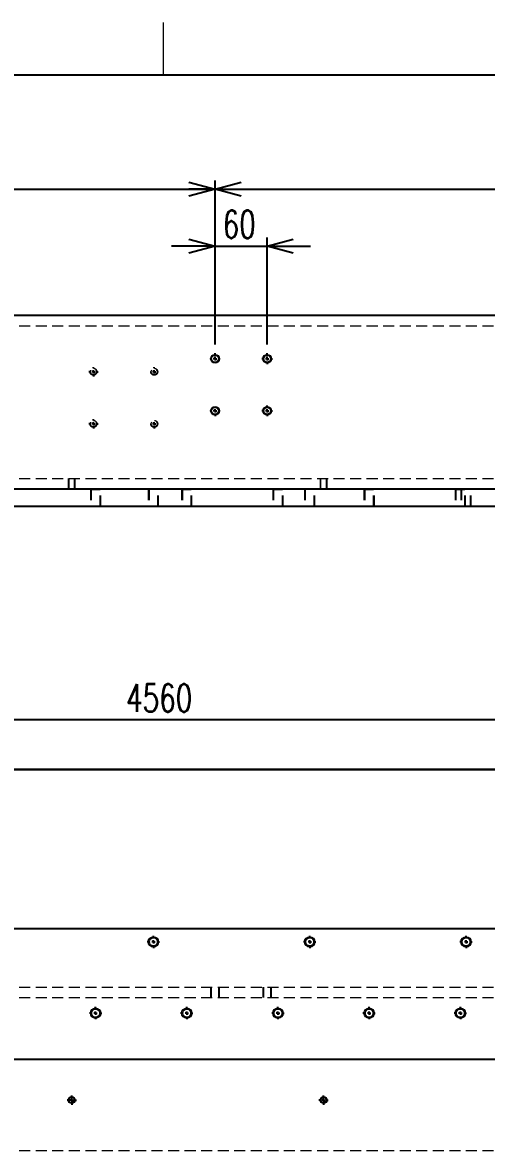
# Model space of a CAD drawing. Header units: millimetres. Extents: x 30 to 8380, y 30 to 5898.
# Drawn here: x 5069 to 5603, y 4590 to 5888 of the extents above; entities that cross this region are included whole.
import ezdxf

# ---------------------------------------------------------------- set-up
doc = ezdxf.new("R2010")
doc.units = ezdxf.units.MM
doc.header["$LTSCALE"] = 10
doc.linetypes.add('HIDDEN', pattern=[1.905, 1.27, -0.635])
doc.layers.add('FORMAT', color=7, linetype='Continuous')
doc.styles.add('SLDTEXTSTYLE0', font='TXT', dxfattribs={"width": 0.7, "bigfont": 'bigfont'})
doc.dimstyles.new('SLDDIMSTYLE2', dxfattribs={"dimtxt": 36.380208, "dimasz": 30, "dimexe": 0, "dimexo": 0.0625, "dimgap": 9.095052, "dimtad": 3, "dimrnd": 1e-09, "dimzin": 12, "dimdsep": 46, "dimtxsty": 'SLDTEXTSTYLE0', "dimblk1": 'OPEN30', "dimblk2": 'OPEN30', "dimsah": 1, "dimcen": 0.09, "dimadec": 0, "dimazin": 3, "dimtfac": 1, "dimtdec": 3, "dimtmove": 0, "dimatfit": 0, "dimldrblk": 'OPEN30', "dimfxl": 1, "dimfrac": 2, "dimtolj": 1, "dimtzin": 12, "dimarcsym": 0})
doc.dimstyles.new('SLDDIMSTYLE3', dxfattribs={"dimtxt": 36.380208, "dimasz": 30, "dimexe": 0, "dimexo": 0.0625, "dimgap": 9.095052, "dimtad": 3, "dimrnd": 1e-09, "dimzin": 12, "dimdsep": 46, "dimtxsty": 'SLDTEXTSTYLE0', "dimblk1": 'OPEN30', "dimblk2": 'OPEN30', "dimsah": 1, "dimcen": 0.09, "dimadec": 0, "dimazin": 3, "dimtfac": 1, "dimtdec": 3, "dimtofl": 0, "dimtmove": 0, "dimatfit": 3, "dimldrblk": 'OPEN30', "dimfxl": 1, "dimfrac": 2, "dimtolj": 1, "dimtzin": 12, "dimarcsym": 0})

# ---------------------------------------------------------------- blocks, each defined once
blk = doc.blocks.new('_Open30')
at = {"color": 0, "linetype": 'ByBlock', "lineweight": -2}
for p, q in [((-1, 0.267949), (0, 0)), ((0, 0), (-1, -0.267949)), ((0, 0), (-1, 0))]:
    blk.add_line(p, q, dxfattribs=at)
blk = doc.blocks.new('_D_33')
at = {"layer": 'FORMAT', "transparency": 16777216}
for p, q in [((2950.5, 4854.6), (2950.5, 5095.1)), ((7510.5, 4854.6), (7510.5, 5095.1)), ((7510.5, 5085.1), (2950.5, 5085.1))]:
    blk.add_line(p, q, dxfattribs=at)
at = {"layer": 'FORMAT', "transparency": 16777216, "xscale": 30, "yscale": 30, "rotation": 180}
blk.add_blockref('_Open30', (2950.5, 5085.1, 104), dxfattribs=at)
at = {"layer": 'FORMAT', "transparency": 16777216, "xscale": 30, "yscale": 30}
blk.add_blockref('_Open30', (7510.5, 5085.1, 104), dxfattribs=at)
at = {"layer": 'FORMAT', "transparency": 16777216, "insert": (5188.1, 5126), "char_height": 31.75, "attachment_point": 1, "style": 'SLDTEXTSTYLE0'}
blk.add_mtext('4560', dxfattribs=at)
blk = doc.blocks.new('_D_34')
at = {"layer": 'FORMAT', "transparency": 16777216}
for p, q in [((4859.6, 4823.6), (4859.6, 5037.9)), ((6839.6, 4823.6), (6839.6, 5037.9)), ((6839.6, 5027.9), (4859.6, 5027.9))]:
    blk.add_line(p, q, dxfattribs=at)
at = {"layer": 'FORMAT', "transparency": 16777216, "xscale": 30, "yscale": 30, "rotation": 180}
blk.add_blockref('_Open30', (4859.6, 5027.9, 104), dxfattribs=at)
at = {"layer": 'FORMAT', "transparency": 16777216, "xscale": 30, "yscale": 30}
blk.add_blockref('_Open30', (6839.6, 5027.9, 104), dxfattribs=at)
at = {"layer": 'FORMAT', "transparency": 16777216, "char_height": 31.75, "attachment_point": 1, "style": 'SLDTEXTSTYLE0'}
for s, insert in [('11xP180=', (5722.6, 5068.8)), ('1980', (5891.9, 5068.8))]:
    blk.add_mtext(s, dxfattribs=dict(at, insert=insert))
blk = doc.blocks.new('_D_36')
at = {"layer": 'FORMAT', "transparency": 16777216}
for p, q in [((4859.6, 4846.7), (4859.6, 5037.9)), ((6839.6, 4839.6), (6839.6, 5037.9)), ((4859.6, 5027.9), (6839.6, 5027.9))]:
    blk.add_line(p, q, dxfattribs=at)
at = {"layer": 'FORMAT', "transparency": 16777216, "xscale": 30, "yscale": 30, "rotation": 180}
blk.add_blockref('_Open30', (4859.6, 5027.9, 104), dxfattribs=at)
at = {"layer": 'FORMAT', "transparency": 16777216, "xscale": 30, "yscale": 30}
blk.add_blockref('_Open30', (6839.6, 5027.9, 104), dxfattribs=at)
at = {"layer": 'FORMAT', "transparency": 16777216, "char_height": 31.75, "attachment_point": 1, "style": 'SLDTEXTSTYLE0'}
for s, insert in [('11xP180=', (5722.6, 5068.8)), ('1980', (5891.9, 5068.8))]:
    blk.add_mtext(s, dxfattribs=dict(at, insert=insert))
blk = doc.blocks.new('SW_CENTERMARKSYMBOL_26')
at = {"layer": 'FORMAT', "color": 0}
for p, q in [((-1624, 0), (-1627.1, 0)), ((-1620, 0), (-1622, 0)), ((-1620, 4), (-1620, 7.1)), ((-1620, 0), (-1620, 2)), ((-1620, 0), (-1620, -2)), ((-1620, 0), (-1618, 0)), ((-1616, 0), (-1612.9, 0)), ((-1444, 0), (-1447.1, 0)), ((-1440, 0), (-1442, 0)), ((-1440, 4), (-1440, 7.1)), ((-1440, 0), (-1440, 2)), ((-1440, 0), (-1440, -2)), ((-1440, 0), (-1438, 0)), ((-1436, 0), (-1432.9, 0)), ((-1264, 0), (-1267.1, 0)), ((-1260, 0), (-1262, 0)), ((-1260, 4), (-1260, 7.1)), ((-1260, 0), (-1260, 2)), ((-1260, 0), (-1260, -2)), ((-1260, 0), (-1258, 0)), ((-1256, 0), (-1252.9, 0)), ((-1620, -4), (-1620, -7.1)), ((-1440, -4), (-1440, -7.1)), ((-1260, -4), (-1260, -7.1))]:
    blk.add_line(p, q, dxfattribs=at)
blk = doc.blocks.new('SW_CENTERMARKSYMBOL_27')
at = {"layer": 'FORMAT', "color": 0}
for p, q in [((-2314, 1000), (-2317.1, 1000)), ((-2310, 1000), (-2312, 1000)), ((-2310, 1004), (-2310, 1007.1)), ((-2310, 1000), (-2310, 1002)), ((-2310, 1000), (-2310, 998)), ((-2310, 1000), (-2308, 1000)), ((-2306, 1000), (-2302.9, 1000)), ((-2209, 1000), (-2212.1, 1000)), ((-2205, 1000), (-2207, 1000)), ((-2205, 1004), (-2205, 1007.1)), ((-2205, 1000), (-2205, 1002)), ((-2205, 1000), (-2205, 998)), ((-2205, 1000), (-2203, 1000)), ((-2201, 1000), (-2197.9, 1000)), ((-2104, 1000), (-2107.1, 1000)), ((-2100, 1000), (-2102, 1000)), ((-2100, 1004), (-2100, 1007.1)), ((-2100, 1000), (-2100, 1002)), ((-2100, 1000), (-2100, 998)), ((-2100, 1000), (-2098, 1000)), ((-2096, 1000), (-2092.9, 1000)), ((-1999, 1000), (-2002.1, 1000)), ((-1995, 1000), (-1997, 1000)), ((-1995, 1004), (-1995, 1007.1)), ((-1995, 1000), (-1995, 1002)), ((-1995, 1000), (-1995, 998)), ((-1995, 1000), (-1993, 1000)), ((-1991, 1000), (-1987.9, 1000)), ((-1894, 1000), (-1897.1, 1000)), ((-1890, 1000), (-1892, 1000)), ((-1890, 1004), (-1890, 1007.1)), ((-1890, 1000), (-1890, 1002)), ((-1890, 1000), (-1890, 998)), ((-1890, 1000), (-1888, 1000)), ((-1886, 1000), (-1882.9, 1000)), ((-2310, 996), (-2310, 992.9)), ((-2205, 996), (-2205, 992.9)), ((-2100, 996), (-2100, 992.9)), ((-1995, 996), (-1995, 992.9)), ((-1890, 996), (-1890, 992.9))]:
    blk.add_line(p, q, dxfattribs=at)
blk = doc.blocks.new('SW_CENTERMARKSYMBOL_28')
at = {"layer": 'FORMAT', "color": 0}
for p, q in [((-2320, 804), (-2320, 805.4)), ((-2030, 804), (-2030, 805.4)), ((-2324, 800), (-2325.4, 800)), ((-2320, 800), (-2322, 800)), ((-2320, 800), (-2320, 802)), ((-2320, 800), (-2320, 798)), ((-2320, 800), (-2318, 800)), ((-2320, 796), (-2320, 794.6)), ((-2316, 800), (-2314.6, 800)), ((-2034, 800), (-2035.4, 800)), ((-2030, 800), (-2032, 800)), ((-2030, 800), (-2030, 802)), ((-2030, 800), (-2030, 798)), ((-2030, 800), (-2028, 800)), ((-2030, 796), (-2030, 794.6)), ((-2026, 800), (-2024.6, 800))]:
    blk.add_line(p, q, dxfattribs=at)
blk = doc.blocks.new('_D_142')
at = {"layer": 'FORMAT', "transparency": 16777216}
for p, q in [((4315.5, 5516.9), (4315.5, 5705.7)), ((5290.5, 5516.9), (5290.5, 5705.7)), ((4315.5, 5695.7), (5290.5, 5695.7))]:
    blk.add_line(p, q, dxfattribs=at)
at = {"layer": 'FORMAT', "transparency": 16777216, "xscale": 30, "yscale": 30, "rotation": 180}
blk.add_blockref('_Open30', (4315.5, 5695.7, 530), dxfattribs=at)
at = {"layer": 'FORMAT', "transparency": 16777216, "xscale": 30, "yscale": 30}
blk.add_blockref('_Open30', (5290.5, 5695.7, 530), dxfattribs=at)
at = {"layer": 'FORMAT', "transparency": 16777216, "insert": (4771.2, 5736.6), "char_height": 31.75, "attachment_point": 1, "style": 'SLDTEXTSTYLE0'}
blk.add_mtext('975', dxfattribs=at)
blk = doc.blocks.new('_D_143')
at = {"layer": 'FORMAT', "transparency": 16777216}
for p, q in [((5290.5, 5516.9), (5290.5, 5705.7)), ((6265.5, 5516.9), (6265.5, 5705.7)), ((5290.5, 5695.7), (6265.5, 5695.7))]:
    blk.add_line(p, q, dxfattribs=at)
at = {"layer": 'FORMAT', "transparency": 16777216, "xscale": 30, "yscale": 30, "rotation": 180}
blk.add_blockref('_Open30', (5290.5, 5695.7, 530), dxfattribs=at)
at = {"layer": 'FORMAT', "transparency": 16777216, "xscale": 30, "yscale": 30}
blk.add_blockref('_Open30', (6265.5, 5695.7, 530), dxfattribs=at)
at = {"layer": 'FORMAT', "transparency": 16777216, "insert": (5746.2, 5736.6), "char_height": 31.75, "attachment_point": 1, "style": 'SLDTEXTSTYLE0'}
blk.add_mtext('975', dxfattribs=at)
blk = doc.blocks.new('_D_152')
at = {"layer": 'FORMAT', "transparency": 16777216}
for p, q in [((5290.5, 5516.9), (5290.5, 5640.2)), ((5350.5, 5516.9), (5350.5, 5640.2)), ((5290.5, 5630.2), (5240.5, 5630.2)), ((5290.5, 5630.2), (5350.5, 5630.2)), ((5350.5, 5630.2), (5400.5, 5630.2))]:
    blk.add_line(p, q, dxfattribs=at)
at = {"layer": 'FORMAT', "transparency": 16777216, "xscale": 30, "yscale": 30}
blk.add_blockref('_Open30', (5290.5, 5630.2, 530), dxfattribs=at)
at = {"layer": 'FORMAT', "transparency": 16777216, "xscale": 30, "yscale": 30, "rotation": 180}
blk.add_blockref('_Open30', (5350.5, 5630.2, 530), dxfattribs=at)
at = {"layer": 'FORMAT', "transparency": 16777216, "insert": (5299.3, 5671.2), "char_height": 31.75, "attachment_point": 1, "style": 'SLDTEXTSTYLE0'}
blk.add_mtext('60', dxfattribs=at)
blk = doc.blocks.new('SW_CENTERMARKSYMBOL_114')
at = {"layer": 'FORMAT', "color": 0}
for p, q in [((1950, 64), (1950, 65.4)), ((1950, 60), (1948, 60)), ((1950, 60), (1950, 62)), ((1950, 60), (1950, 58)), ((1950, 60), (1952, 60)), ((1950, 0), (1948, 0)), ((1950, 0), (1950, 2)), ((1950, 0), (1950, -2)), ((1950, 0), (1952, 0)), ((1950, -4), (1950, -5.4))]:
    blk.add_line(p, q, dxfattribs=at)
blk = doc.blocks.new('SW_CENTERMARKSYMBOL_119')
at = {"layer": 'FORMAT', "color": 0}
for p, q in [((1950, 64), (1950, 66.25)), ((1950, 60), (1948, 60)), ((1950, 60), (1950, 62)), ((1950, 60), (1950, 58)), ((1950, 60), (1952, 60)), ((1950, 0), (1948, 0)), ((1950, 0), (1950, 2)), ((1950, 0), (1950, -2)), ((1950, 0), (1952, 0)), ((1950, -4), (1950, -6.25))]:
    blk.add_line(p, q, dxfattribs=at)
blk = doc.blocks.new('SW_CENTERMARKSYMBOL_126')
at = {"layer": 'FORMAT', "color": 0}
for p, q in [((-4, 0), (-5.4, 0)), ((0, 0), (-2, 0)), ((0, 4), (0, 5.4)), ((0, 0), (0, 2)), ((0, 0), (0, -2)), ((0, 0), (2, 0)), ((4, 0), (5.4, 0)), ((0, -4), (0, -5.4))]:
    blk.add_line(p, q, dxfattribs=at)
blk = doc.blocks.new('SW_CENTERMARKSYMBOL_127')
at = {"layer": 'FORMAT', "color": 0}
for p, q in [((-4, 0), (-5.4, 0)), ((0, 0), (-2, 0)), ((0, 4), (0, 5.4)), ((0, 0), (0, 2)), ((0, 0), (0, -2)), ((0, 0), (2, 0)), ((4, 0), (5.4, 0)), ((0, -4), (0, -5.4))]:
    blk.add_line(p, q, dxfattribs=at)
blk = doc.blocks.new('SW_CENTERMARKSYMBOL_134')
at = {"layer": 'FORMAT', "color": 0}
for p, q in [((-4, 0), (-6.25, 0)), ((0, 0), (-2, 0)), ((0, 4), (0, 6.25)), ((0, 0), (0, 2)), ((0, 0), (0, -2)), ((0, 0), (2, 0)), ((4, 0), (6.25, 0)), ((0, -4), (0, -6.25))]:
    blk.add_line(p, q, dxfattribs=at)
blk = doc.blocks.new('SW_CENTERMARKSYMBOL_135')
at = {"layer": 'FORMAT', "color": 0}
for p, q in [((-4, 0), (-6.25, 0)), ((0, 0), (-2, 0)), ((0, 4), (0, 6.25)), ((0, 0), (0, 2)), ((0, 0), (0, -2)), ((0, 0), (2, 0)), ((4, 0), (6.25, 0)), ((0, -4), (0, -6.25))]:
    blk.add_line(p, q, dxfattribs=at)

msp = doc.modelspace()

# ---------------------------------------------------------------- linework, layer by layer
at = {"color": 7, "linetype": 'Continuous', "lineweight": 25}
for p, q in [((4920.4504656, 5550.6413512), (5620.4504656, 5550.6413512)), ((7510.4504656, 5350.6413512), (2950.4504656, 5350.6413512)), ((5147.8563512, 5350.6423512), (5158.0445799, 5350.6423512)), ((5252.8563512, 5350.6423512), (5263.0445799, 5350.6423512)), ((5357.8563512, 5350.6423512), (5368.0445799, 5350.6423512)), ((5462.8563512, 5350.6423512), (5473.0445799, 5350.6423512)), ((5567.8563512, 5350.6423512), (5578.0445799, 5350.6423512)), ((7510.4504656, 5330.6413512), (2950.4504656, 5330.6413512)), ((7510.4504656, 4844.556466), (2950.4504656, 4844.556466)), ((2950.4504656, 4694.556466), (7510.4504656, 4694.556466))]:
    msp.add_line(p, q, dxfattribs=at)
at = {"color": 7, "linetype": 'HIDDEN', "lineweight": 18}
for p, q in [((2950.4504656, 5538.6413512), (7530.4504656, 5538.6413512)), ((2950.4504656, 5362.6413512), (7530.4504656, 5362.6413512)), ((5121.4504656, 5362.6413512), (5121.4504656, 5350.6413512)), ((5122.0504656, 5362.6413512), (5122.0504656, 5350.6413512)), ((5128.8504656, 5350.6413512), (5128.8504656, 5362.6413512)), ((5129.4504656, 5350.6413512), (5129.4504656, 5362.6413512)), ((5411.4504656, 5362.6413512), (5411.4504656, 5350.6413512)), ((5412.0504656, 5362.6413512), (5412.0504656, 5350.6413512)), ((5418.8504656, 5350.6413512), (5418.8504656, 5362.6413512)), ((5419.4504656, 5350.6413512), (5419.4504656, 5362.6413512)), ((5146.9504656, 5350.6413512), (5146.9504656, 5330.6413512)), ((5147.8563512, 5350.6423512), (5147.8504656, 5350.6423512)), ((5147.8504656, 5350.6423512), (5147.8504656, 5350.6413512)), ((5147.8504656, 5350.6413512), (5147.8504656, 5330.6413512)), ((5158.0504656, 5350.6423512), (5158.0445799, 5350.6423512)), ((5158.0504656, 5350.6413512), (5158.0504656, 5350.6423512)), ((5158.0504656, 5330.6413512), (5158.0504656, 5350.6413512)), ((5158.9504656, 5330.6413512), (5158.9504656, 5350.6413512)), ((5213.5504656, 5350.6413512), (5213.5504656, 5330.6413512)), ((5214.4504656, 5350.6413512), (5214.4504656, 5330.6413512)), ((5224.6504656, 5330.6413512), (5224.6504656, 5350.6413512)), ((5225.5504656, 5330.6413512), (5225.5504656, 5350.6413512)), ((5251.9504656, 5350.6413512), (5251.9504656, 5330.6413512)), ((5252.8563512, 5350.6423512), (5252.8504656, 5350.6423512)), ((5252.8504656, 5350.6423512), (5252.8504656, 5350.6413512)), ((5252.8504656, 5350.6413512), (5252.8504656, 5330.6413512)), ((5263.0504656, 5350.6423512), (5263.0445799, 5350.6423512)), ((5263.0504656, 5350.6413512), (5263.0504656, 5350.6423512)), ((5263.0504656, 5330.6413512), (5263.0504656, 5350.6413512)), ((5263.9504656, 5330.6413512), (5263.9504656, 5350.6413512)), ((5356.9504656, 5350.6413512), (5356.9504656, 5330.6413512)), ((5357.8563512, 5350.6423512), (5357.8504656, 5350.6423512)), ((5357.8504656, 5350.6423512), (5357.8504656, 5350.6413512)), ((5357.8504656, 5350.6413512), (5357.8504656, 5330.6413512)), ((5368.0504656, 5350.6423512), (5368.0445799, 5350.6423512)), ((5368.0504656, 5350.6413512), (5368.0504656, 5350.6423512)), ((5368.0504656, 5330.6413512), (5368.0504656, 5350.6413512)), ((5368.9504656, 5330.6413512), (5368.9504656, 5350.6413512)), ((5393.5504656, 5350.6413512), (5393.5504656, 5330.6413512)), ((5394.4504656, 5350.6413512), (5394.4504656, 5330.6413512)), ((5404.6504656, 5330.6413512), (5404.6504656, 5350.6413512)), ((5405.5504656, 5330.6413512), (5405.5504656, 5350.6413512)), ((5461.9504656, 5350.6413512), (5461.9504656, 5330.6413512)), ((5462.8563512, 5350.6423512), (5462.8504656, 5350.6423512)), ((5462.8504656, 5350.6423512), (5462.8504656, 5350.6413512)), ((5462.8504656, 5350.6413512), (5462.8504656, 5330.6413512)), ((5473.0504656, 5350.6423512), (5473.0445799, 5350.6423512)), ((5473.0504656, 5350.6413512), (5473.0504656, 5350.6423512)), ((5473.0504656, 5330.6413512), (5473.0504656, 5350.6413512)), ((5473.9504656, 5330.6413512), (5473.9504656, 5350.6413512)), ((5566.9504656, 5350.6413512), (5566.9504656, 5330.6413512)), ((5567.8563512, 5350.6423512), (5567.8504656, 5350.6423512)), ((5567.8504656, 5350.6423512), (5567.8504656, 5350.6413512)), ((5567.8504656, 5350.6413512), (5567.8504656, 5330.6413512)), ((5573.5504656, 5350.6413512), (5573.5504656, 5330.6413512)), ((5574.4504656, 5350.6413512), (5574.4504656, 5330.6413512)), ((5578.0504656, 5350.6423512), (5578.0445799, 5350.6423512)), ((5578.0504656, 5350.6413512), (5578.0504656, 5350.6423512)), ((5578.0504656, 5330.6413512), (5578.0504656, 5350.6413512)), ((5578.9504656, 5330.6413512), (5578.9504656, 5350.6413512)), ((5584.6504656, 5330.6413512), (5584.6504656, 5350.6413512)), ((5585.5504656, 5330.6413512), (5585.5504656, 5350.6413512)), ((2950.4504656, 4777.556466), (7510.4504656, 4777.556466)), ((5285.4504656, 4777.556466), (5285.4504656, 4765.556466)), ((5286.2004656, 4777.556466), (5286.2004656, 4765.556466)), ((5294.7004656, 4765.556466), (5294.7004656, 4777.556466)), ((5295.4504656, 4765.556466), (5295.4504656, 4777.556466)), ((5345.4504656, 4777.556466), (5345.4504656, 4765.556466)), ((5346.2004656, 4777.556466), (5346.2004656, 4765.556466)), ((5354.7004656, 4765.556466), (5354.7004656, 4777.556466)), ((5355.4504656, 4765.556466), (5355.4504656, 4777.556466)), ((2950.4504656, 4765.556466), (7530.4504656, 4765.556466)), ((2950.4504656, 4589.556466), (7530.4504656, 4589.556466))]:
    msp.add_line(p, q, dxfattribs=at)
at = {"color": 7, "linetype": 'Continuous', "lineweight": 18}
for centre, radius in [((5290.4504656, 5500.6413512), 5), ((5350.4504656, 5500.6413512), 5), ((5290.4504656, 5440.6413512), 5), ((5350.4504656, 5440.6413512), 5), ((5219.5504656, 4829.556466), 6), ((5399.5504656, 4829.556466), 6), ((5579.5504656, 4829.556466), 6), ((5152.9504656, 4747.556466), 6), ((5257.9504656, 4747.556466), 6), ((5362.9504656, 4747.556466), 6), ((5467.9504656, 4747.556466), 6), ((5572.9504656, 4747.556466), 6), ((5125.4504656, 4647.556466), 4), ((5415.4504656, 4647.556466), 4)]:
    msp.add_circle(centre, radius, dxfattribs=at)
at = {"color": 7, "linetype": 'Continuous', "lineweight": 25}
for centre, radius in [((5290.4504656, 5500.6413512), 4.25), ((5350.4504656, 5500.6413512), 4.25), ((5290.4504656, 5440.6413512), 4.25), ((5350.4504656, 5440.6413512), 4.25), ((5219.5504656, 4829.556466), 5.1), ((5399.5504656, 4829.556466), 5.1), ((5579.5504656, 4829.556466), 5.1), ((5152.9504656, 4747.556466), 5.1), ((5257.9504656, 4747.556466), 5.1), ((5362.9504656, 4747.556466), 5.1), ((5467.9504656, 4747.556466), 5.1), ((5572.9504656, 4747.556466), 5.1), ((5125.4504656, 4647.556466), 3.4), ((5415.4504656, 4647.556466), 3.4)]:
    msp.add_circle(centre, radius, dxfattribs=at)
at = {"color": 7, "linetype": 'HIDDEN', "lineweight": 18}
for centre, radius in [((5150.4504656, 5485.6413512), 4), ((5150.4504656, 5485.6413512), 3.4), ((5220.4504656, 5485.6413512), 4), ((5220.4504656, 5485.6413512), 3.4), ((5150.4504656, 5425.6413512), 4), ((5150.4504656, 5425.6413512), 3.4), ((5220.4504656, 5425.6413512), 4), ((5220.4504656, 5425.6413512), 3.4)]:
    msp.add_circle(centre, radius, dxfattribs=at)
for points in [[(5147.8504656, 4747.556466), (5147.8504656, 4747.6381392), (5147.8524287, 4747.7198367), (5147.8563512, 4747.8014129)], [(5252.8504656, 4747.556466), (5252.8504656, 4747.6381392), (5252.8524287, 4747.7198367), (5252.8563512, 4747.8014129)], [(5357.8504656, 4747.556466), (5357.8504656, 4747.6381392), (5357.8524287, 4747.7198367), (5357.8563512, 4747.8014129)], [(5462.8504656, 4747.556466), (5462.8504656, 4747.6381392), (5462.8524287, 4747.7198367), (5462.8563512, 4747.8014129)], [(5567.8504656, 4747.556466), (5567.8504656, 4747.6381392), (5567.8524287, 4747.7198367), (5567.8563512, 4747.8014129)]]:
    msp.add_open_spline(points, degree=3, dxfattribs=at)
at = {"layer": 'FORMAT', "linetype": 'Continuous', "lineweight": 18}
msp.add_line((5231.25, 5827.5), (5231.25, 5887.5), dxfattribs=at)
at = {"layer": 'FORMAT', "linetype": 'Continuous', "lineweight": 25}
msp.add_line((100, 5827.5), (8310, 5827.5), dxfattribs=at)

# ---------------------------------------------------------------- block references
at = {"layer": 'FORMAT'}
for name, p in [('SW_CENTERMARKSYMBOL_119', (3340.4504656, 5440.6413512)), ('SW_CENTERMARKSYMBOL_134', (5350.4504656, 5500.6413512)), ('SW_CENTERMARKSYMBOL_114', (3270.4504656, 5425.6413512)), ('SW_CENTERMARKSYMBOL_126', (5150.4504656, 5485.6413512)), ('SW_CENTERMARKSYMBOL_135', (5350.4504656, 5440.6413512)), ('SW_CENTERMARKSYMBOL_127', (5150.4504656, 5425.6413512)), ('SW_CENTERMARKSYMBOL_26', (6839.5504656, 4829.556466)), ('SW_CENTERMARKSYMBOL_27', (7462.9504656, 3747.556466)), ('SW_CENTERMARKSYMBOL_28', (7445.4504656, 3847.556466))]:
    msp.add_blockref(name, p, dxfattribs=at)

# ---------------------------------------------------------------- dimensions: what is measured, and where the dimension line sits
for base, p1, p2, dimstyle, picture, middle in [((5290.4504656, 5695.7216337), (4315.4504656, 5506.8913512), (5290.4504656, 5506.8913512), 'SLDDIMSTYLE3', '_D_142', (4802.9504656, 5695.7216337)), ((6265.4504656, 5695.7216337), (5290.4504656, 5506.8913512), (6265.4504656, 5506.8913512), 'SLDDIMSTYLE3', '_D_143', (5777.9504656, 5695.7216337)), ((5350.4504656, 5630.2248236), (5290.4504656, 5506.8913512), (5350.4504656, 5506.8913512), 'SLDDIMSTYLE2', '_D_152', (5320.4504656, 5630.2248236)), ((2950.4504656, 5085.0810051), (7510.4504656, 4844.556466), (2950.4504656, 4844.556466), 'SLDDIMSTYLE3', '_D_33', (5230.4504656, 5085.0810051))]:
    dim = msp.add_linear_dim(base=base, p1=p1, p2=p2, dimstyle=dimstyle, dxfattribs=at)
    dim.commit()
    dim.dimension.update_dxf_attribs({"geometry": picture, "text_midpoint": middle, "dimtype": 160})
for base, p1, p2, picture in [((4859.5504656, 5027.8726392), (6839.5504656, 4813.556466), (4859.5504656, 4813.556466), '_D_34'), ((6839.5504656, 5027.8726392), (4859.5504656, 4836.656466), (6839.5504656, 4829.556466), '_D_36')]:
    dim = msp.add_linear_dim(base=base, p1=p1, p2=p2, text='11xP180=<>', dimstyle='SLDDIMSTYLE3', dxfattribs=at)
    dim.commit()
    dim.dimension.update_dxf_attribs({"geometry": picture, "text_midpoint": (5849.5504656, 5027.8726392), "dimtype": 160})

doc.saveas('drawing.dxf')
